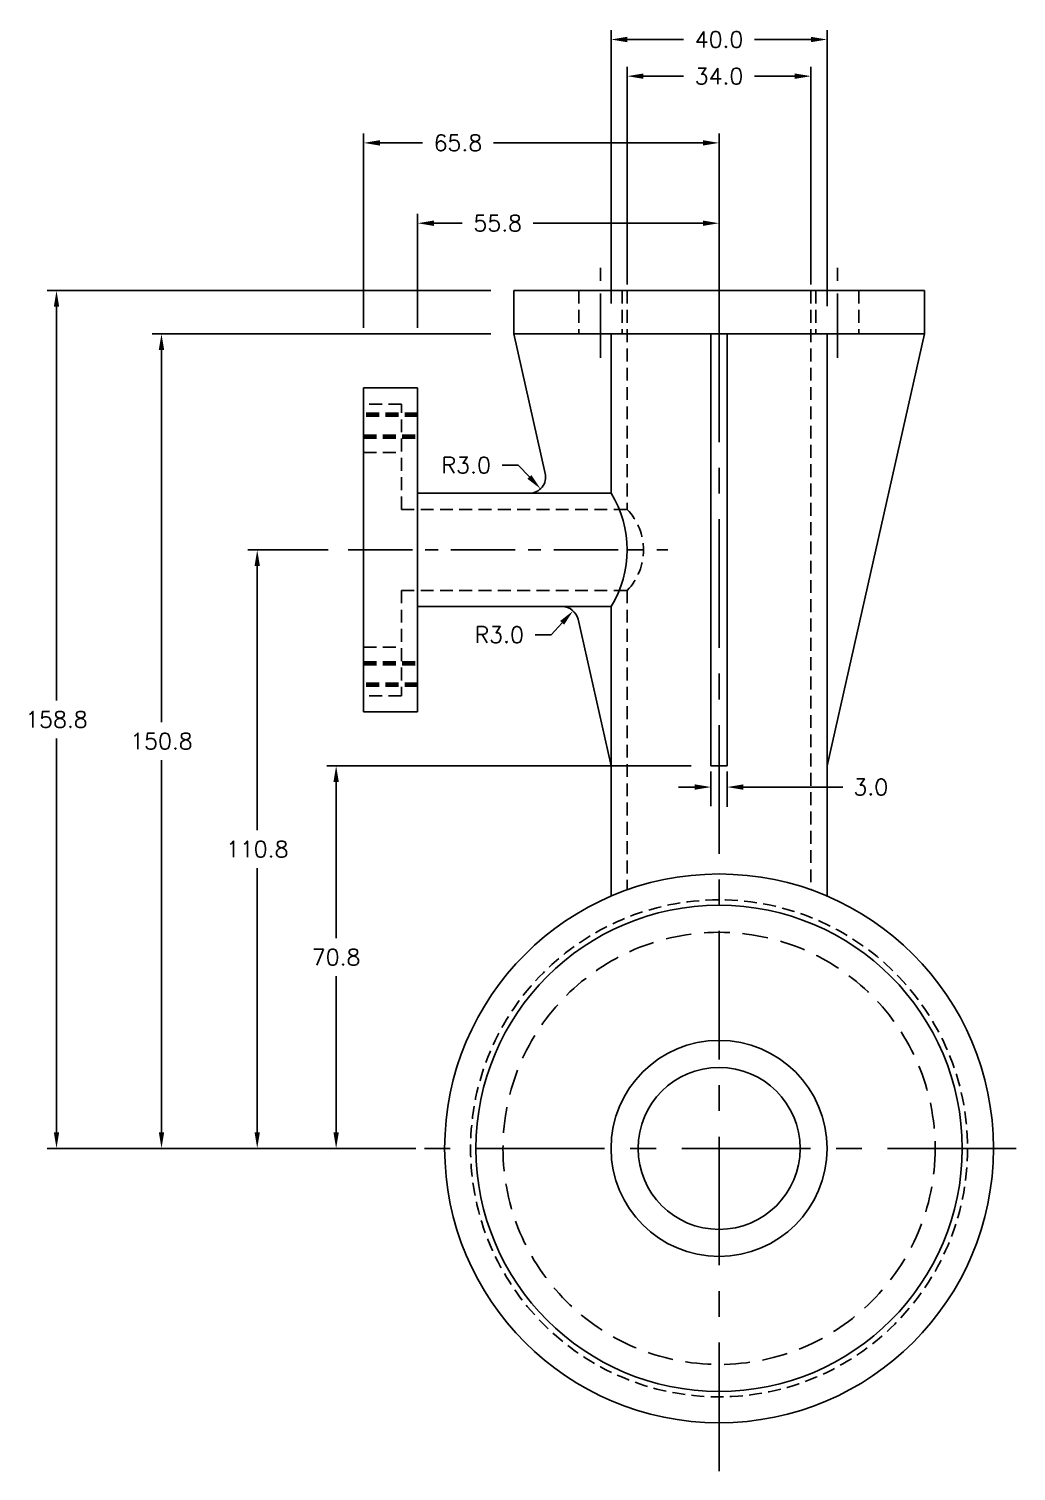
# Model space of a CAD drawing. Header units: millimetres. Extents: x -184 to 583, y -39 to 500.
# Drawn here: x 400.3 to 583.1, y 14.1 to 281.1 of the extents above; entities that cross this region are included whole.
import ezdxf

# ---------------------------------------------------------------- set-up
doc = ezdxf.new("R2010")
doc.units = ezdxf.units.MM
doc.header["$LTSCALE"] = 0.75
doc.linetypes.add('CENTER', pattern=[50.8, 31.75, -6.35, 6.35, -6.35])
doc.linetypes.add('HIDDEN', pattern=[9.525, 6.35, -3.175])
doc.layers.add('Center', color=7, linetype='CENTER')
doc.layers.add('Hidden', color=7, linetype='HIDDEN')
doc.styles.get("Standard").update_dxf_attribs({"font": 'simplex.shx'})
doc.dimstyles.new('mmDimStyle', dxfattribs={"dimtxt": 3, "dimasz": 3, "dimexe": 1.75, "dimexo": 1.125, "dimgap": 2, "dimtad": 0, "dimtih": 1, "dimtoh": 1, "dimdec": 1, "dimzin": 1, "dimdsep": 46, "dimtxsty": 'Standard', "dimcen": 3, "dimadec": 0, "dimazin": 0, "dimtfac": 1, "dimtdec": 1, "dimtofl": 0, "dimtmove": 0, "dimatfit": 3, "dimfxl": 1, "dimarcsym": 0})

# ---------------------------------------------------------------- blocks, each defined once
blk = doc.blocks.new('*D29')
at = {"color": 0, "lineweight": -2, "transparency": 16777216}
for p, q in [((522.9, 144.63), (455.45, 144.63)), ((471.96, 73.83), (455.45, 73.83))]:
    blk.add_line(p, q, dxfattribs=at)
at = {"color": 0, "linetype": 'Continuous', "lineweight": -2, "transparency": 16777216}
for p, q in [((457.2, 141.63), (457.2, 112.73)), ((457.2, 76.83), (457.2, 105.73))]:
    blk.add_line(p, q, dxfattribs=at)
at = {"color": 0, "transparency": 16777216}
for points in [[(456.7, 141.63), (457.7, 141.63), (457.2, 144.63)], [(456.7, 76.83), (457.7, 76.83), (457.2, 73.83)]]:
    blk.add_solid(points, dxfattribs=at)
at = {"layer": 'Defpoints', "color": 0, "transparency": 16777216}
for p in [(457.2, 144.63), (524.02, 144.63), (473.09, 73.83)]:
    blk.add_point(p, dxfattribs=at)
at = {"color": 0, "transparency": 16777216, "insert": (457.2, 109.23), "char_height": 3, "attachment_point": 5}
blk.add_mtext('70.8', dxfattribs=at)
blk = doc.blocks.new('*D30')
at = {"color": 0, "lineweight": -2, "transparency": 16777216}
for p, q in [((455.74, 184.63), (440.84, 184.63)), ((471.96, 73.83), (440.84, 73.83))]:
    blk.add_line(p, q, dxfattribs=at)
at = {"color": 0, "linetype": 'Continuous', "lineweight": -2, "transparency": 16777216}
for p, q in [((442.59, 181.63), (442.59, 132.73)), ((442.59, 76.83), (442.59, 125.73))]:
    blk.add_line(p, q, dxfattribs=at)
at = {"color": 0, "transparency": 16777216}
for points in [[(442.09, 181.63), (443.09, 181.63), (442.59, 184.63)], [(442.09, 76.83), (443.09, 76.83), (442.59, 73.83)]]:
    blk.add_solid(points, dxfattribs=at)
at = {"layer": 'Defpoints', "color": 0, "transparency": 16777216}
for p in [(442.59, 184.63), (456.87, 184.63), (473.09, 73.83)]:
    blk.add_point(p, dxfattribs=at)
at = {"color": 0, "transparency": 16777216, "insert": (442.59, 129.23), "char_height": 3, "attachment_point": 5}
blk.add_mtext('110.8', dxfattribs=at)
blk = doc.blocks.new('*D31')
at = {"color": 0, "lineweight": -2, "transparency": 16777216}
for p, q in [((485.82, 224.63), (423.12, 224.63)), ((471.96, 73.83), (423.12, 73.83))]:
    blk.add_line(p, q, dxfattribs=at)
at = {"color": 0, "linetype": 'Continuous', "lineweight": -2, "transparency": 16777216}
for p, q in [((424.87, 221.63), (424.87, 152.73)), ((424.87, 76.83), (424.87, 145.73))]:
    blk.add_line(p, q, dxfattribs=at)
at = {"color": 0, "transparency": 16777216}
for points in [[(424.37, 221.63), (425.37, 221.63), (424.87, 224.63)], [(424.37, 76.83), (425.37, 76.83), (424.87, 73.83)]]:
    blk.add_solid(points, dxfattribs=at)
at = {"layer": 'Defpoints', "color": 0, "transparency": 16777216}
for p in [(424.87, 224.63), (486.94, 224.63), (473.09, 73.83)]:
    blk.add_point(p, dxfattribs=at)
at = {"color": 0, "transparency": 16777216, "insert": (424.87, 149.23), "char_height": 3, "attachment_point": 5}
blk.add_mtext('150.8', dxfattribs=at)
blk = doc.blocks.new('*D32')
at = {"color": 0, "lineweight": -2, "transparency": 16777216}
for p, q in [((485.82, 232.63), (403.68, 232.63)), ((471.05, 73.83), (403.68, 73.83))]:
    blk.add_line(p, q, dxfattribs=at)
at = {"color": 0, "linetype": 'Continuous', "lineweight": -2, "transparency": 16777216}
for p, q in [((405.43, 229.63), (405.43, 156.73)), ((405.43, 76.83), (405.43, 149.73))]:
    blk.add_line(p, q, dxfattribs=at)
at = {"color": 0, "transparency": 16777216}
for points in [[(404.93, 229.63), (405.93, 229.63), (405.43, 232.63)], [(404.93, 76.83), (405.93, 76.83), (405.43, 73.83)]]:
    blk.add_solid(points, dxfattribs=at)
at = {"layer": 'Defpoints', "color": 0, "transparency": 16777216}
for p in [(405.43, 232.63), (486.94, 232.63), (472.17, 73.83)]:
    blk.add_point(p, dxfattribs=at)
at = {"color": 0, "transparency": 16777216, "insert": (405.43, 153.23), "char_height": 3, "attachment_point": 5}
blk.add_mtext('158.8', dxfattribs=at)
blk = doc.blocks.new('*D33')
at = {"color": 0, "lineweight": -2, "ltscale": 0.5, "transparency": 16777216}
for p, q in [((472.29, 225.76), (472.29, 246.86)), ((528.09, 225.76), (528.09, 246.86))]:
    blk.add_line(p, q, dxfattribs=at)
at = {"color": 0, "linetype": 'Continuous', "lineweight": -2, "ltscale": 0.5, "transparency": 16777216}
for p, q in [((475.29, 245.11), (480.54, 245.11)), ((525.09, 245.11), (493.69, 245.11))]:
    blk.add_line(p, q, dxfattribs=at)
at = {"color": 0, "ltscale": 0.5, "transparency": 16777216}
for points in [[(475.29, 245.61), (475.29, 244.61), (472.29, 245.11)], [(525.09, 245.61), (525.09, 244.61), (528.09, 245.11)]]:
    blk.add_solid(points, dxfattribs=at)
at = {"layer": 'Defpoints', "color": 0, "ltscale": 0.5, "transparency": 16777216}
for p in [(472.29, 245.11), (472.29, 224.63), (528.09, 224.63)]:
    blk.add_point(p, dxfattribs=at)
at = {"color": 0, "ltscale": 0.5, "transparency": 16777216, "insert": (487.12, 245.11), "char_height": 3, "attachment_point": 5}
blk.add_mtext('55.8', dxfattribs=at)
blk = doc.blocks.new('*D34')
at = {"color": 0, "lineweight": -2, "ltscale": 0.5, "transparency": 16777216}
for p, q in [((462.29, 225.76), (462.29, 261.73)), ((528.09, 225.76), (528.09, 261.73))]:
    blk.add_line(p, q, dxfattribs=at)
at = {"color": 0, "linetype": 'Continuous', "lineweight": -2, "ltscale": 0.5, "transparency": 16777216}
for p, q in [((465.29, 259.98), (473.17, 259.98)), ((525.09, 259.98), (486.31, 259.98))]:
    blk.add_line(p, q, dxfattribs=at)
at = {"color": 0, "ltscale": 0.5, "transparency": 16777216}
for points in [[(465.29, 260.48), (465.29, 259.48), (462.29, 259.98)], [(525.09, 260.48), (525.09, 259.48), (528.09, 259.98)]]:
    blk.add_solid(points, dxfattribs=at)
at = {"layer": 'Defpoints', "color": 0, "ltscale": 0.5, "transparency": 16777216}
for p in [(462.29, 259.98), (462.29, 224.63), (528.09, 224.63)]:
    blk.add_point(p, dxfattribs=at)
at = {"color": 0, "ltscale": 0.5, "transparency": 16777216, "insert": (479.74, 259.98), "char_height": 3, "attachment_point": 5}
blk.add_mtext('65.8', dxfattribs=at)
blk = doc.blocks.new('*D36')
at = {"color": 0, "linetype": 'Continuous', "lineweight": -2, "ltscale": 0.5, "transparency": 16777216}
for p, q in [((497.03, 168.92), (499.05, 171.13)), ((494.03, 168.92), (497.03, 168.92))]:
    blk.add_line(p, q, dxfattribs=at)
at = {"color": 0, "ltscale": 0.5, "transparency": 16777216}
blk.add_solid([(498.68, 171.47), (499.42, 170.8), (501.07, 173.35)], dxfattribs=at)
at = {"layer": 'Defpoints', "color": 0, "ltscale": 0.5, "transparency": 16777216}
for p in [(499.05, 171.13), (501.07, 173.35)]:
    blk.add_point(p, dxfattribs=at)
at = {"color": 0, "ltscale": 0.5, "transparency": 16777216, "insert": (487.39, 168.92), "char_height": 3, "attachment_point": 5}
blk.add_mtext('R3.0', dxfattribs=at)
blk = doc.blocks.new('*D38')
at = {"color": 0, "linetype": 'Continuous', "lineweight": -2, "ltscale": 0.5, "transparency": 16777216}
for p, q in [((487.92, 200.32), (490.92, 200.32)), ((490.92, 200.32), (492.98, 198.13))]:
    blk.add_line(p, q, dxfattribs=at)
at = {"color": 0, "ltscale": 0.5, "transparency": 16777216}
blk.add_solid([(493.34, 198.48), (492.61, 197.79), (495.03, 195.95)], dxfattribs=at)
at = {"layer": 'Defpoints', "color": 0, "ltscale": 0.5, "transparency": 16777216}
for p in [(492.98, 198.13), (495.03, 195.95)]:
    blk.add_point(p, dxfattribs=at)
at = {"color": 0, "ltscale": 0.5, "transparency": 16777216, "insert": (481.28, 200.32), "char_height": 3, "attachment_point": 5}
blk.add_mtext('R3.0', dxfattribs=at)
blk = doc.blocks.new('*D39')
at = {"color": 0, "lineweight": -2, "ltscale": 0.5, "transparency": 16777216}
for p, q in [((529.59, 141.82), (529.59, 142.47)), ((526.59, 139.59), (526.59, 138.97))]:
    blk.add_line(p, q, dxfattribs=at)
at = {"color": 0, "linetype": 'Continuous', "lineweight": -2, "ltscale": 0.5, "transparency": 16777216}
for p, q in [((523.59, 140.72), (520.59, 140.72)), ((532.59, 140.72), (551.03, 140.72))]:
    blk.add_line(p, q, dxfattribs=at)
at = {"color": 0, "ltscale": 0.5, "transparency": 16777216}
for points in [[(523.59, 141.22), (523.59, 140.22), (526.59, 140.72)], [(532.59, 141.22), (532.59, 140.22), (529.59, 140.72)]]:
    blk.add_solid(points, dxfattribs=at)
at = {"layer": 'Defpoints', "color": 0, "ltscale": 0.5, "transparency": 16777216}
for p in [(526.59, 140.72), (529.59, 140.72), (529.59, 140.7)]:
    blk.add_point(p, dxfattribs=at)
at = {"color": 0, "ltscale": 0.5, "transparency": 16777216, "insert": (556.17, 140.72), "char_height": 3, "attachment_point": 5}
blk.add_mtext('3.0', dxfattribs=at)
blk = doc.blocks.new('*D41')
at = {"color": 0, "lineweight": -2, "ltscale": 0.5, "transparency": 16777216}
for p, q in [((508.09, 230.22), (508.09, 280.87)), ((548.09, 229.78), (548.09, 280.87))]:
    blk.add_line(p, q, dxfattribs=at)
at = {"color": 0, "linetype": 'Continuous', "lineweight": -2, "ltscale": 0.5, "transparency": 16777216}
for p, q in [((511.09, 279.12), (521.52, 279.12)), ((545.09, 279.12), (534.66, 279.12))]:
    blk.add_line(p, q, dxfattribs=at)
at = {"color": 0, "ltscale": 0.5, "transparency": 16777216}
for points in [[(511.09, 279.62), (511.09, 278.62), (508.09, 279.12)], [(545.09, 279.62), (545.09, 278.62), (548.09, 279.12)]]:
    blk.add_solid(points, dxfattribs=at)
at = {"layer": 'Defpoints', "color": 0, "ltscale": 0.5, "transparency": 16777216}
for p in [(508.09, 279.12), (508.09, 229.1), (548.09, 228.65)]:
    blk.add_point(p, dxfattribs=at)
at = {"color": 0, "ltscale": 0.5, "transparency": 16777216, "insert": (528.09, 279.12), "char_height": 3, "attachment_point": 5}
blk.add_mtext('40.0', dxfattribs=at)
blk = doc.blocks.new('*D42')
at = {"color": 0, "lineweight": -2, "ltscale": 0.5, "transparency": 16777216}
for p, q in [((511.09, 233.76), (511.09, 274.08)), ((545.09, 233.76), (545.09, 274.08))]:
    blk.add_line(p, q, dxfattribs=at)
at = {"color": 0, "linetype": 'Continuous', "lineweight": -2, "ltscale": 0.5, "transparency": 16777216}
for p, q in [((514.09, 272.33), (521.52, 272.33)), ((542.09, 272.33), (534.66, 272.33))]:
    blk.add_line(p, q, dxfattribs=at)
at = {"color": 0, "ltscale": 0.5, "transparency": 16777216}
for points in [[(514.09, 272.83), (514.09, 271.83), (511.09, 272.33)], [(542.09, 272.83), (542.09, 271.83), (545.09, 272.33)]]:
    blk.add_solid(points, dxfattribs=at)
at = {"layer": 'Defpoints', "color": 0, "ltscale": 0.5, "transparency": 16777216}
for p in [(545.09, 272.33), (511.09, 232.63), (545.09, 232.63)]:
    blk.add_point(p, dxfattribs=at)
at = {"color": 0, "ltscale": 0.5, "transparency": 16777216, "insert": (528.09, 272.33), "char_height": 3, "attachment_point": 5}
blk.add_mtext('34.0', dxfattribs=at)

msp = doc.modelspace()

# ---------------------------------------------------------------- linework, layer by layer
at = {"ltscale": 0.5}
for p, q in [((490.09, 224.63), (490.09, 232.63)), ((490.09, 232.63), (528.09, 232.63)), ((566.09, 232.63), (528.09, 232.63)), ((566.09, 224.63), (566.09, 232.63)), ((495.9, 198.79), (490.09, 224.63)), ((508.09, 224.63), (508.09, 195.13)), ((548.09, 224.63), (548.09, 120.53)), ((548.09, 144.63), (566.09, 224.63)), ((472.29, 214.63), (462.29, 214.63)), ((462.29, 214.63), (462.29, 184.63)), ((472.29, 214.63), (472.29, 184.63)), ((472.29, 195.13), (492.98, 195.13)), ((492.98, 195.13), (508.09, 195.13)), ((462.29, 154.63), (462.29, 184.63)), ((472.29, 154.63), (472.29, 184.63)), ((511.09, 184.63), (514.09, 184.63)), ((472.29, 174.13), (499.05, 174.13)), ((499.05, 174.13), (508.09, 174.13)), ((508.09, 174.13), (508.09, 120.53)), ((508.09, 144.63), (501.98, 171.79)), ((472.29, 154.63), (462.29, 154.63)), ((526.59, 143.63), (526.59, 137.16)), ((529.59, 143.63), (529.59, 137.08))]:
    msp.add_line(p, q, dxfattribs=at)
for p, q in [((490.09, 224.63), (528.09, 224.63)), ((526.59, 144.63), (526.59, 224.63)), ((566.09, 224.63), (528.09, 224.63)), ((529.59, 144.63), (529.59, 224.63)), ((526.59, 144.63), (528.09, 144.63)), ((529.59, 144.63), (528.09, 144.63))]:
    msp.add_line(p, q)
for radius in [50.8, 45, 20, 15]:
    msp.add_circle((528.09, 73.83), radius)
for centre, radius, start, end in [((492.98, 198.13), 3, 270, 12.6804), ((491.21, 184.63), 19.88, 328.1092, 31.8908), ((499.05, 171.13), 3, 12.6804, 90)]:
    msp.add_arc(centre, radius, start, end, dxfattribs=at)
at = {"layer": 'Center'}
for p, q in [((528.09, 14.08), (528.09, 240.86)), ((583.09, 73.83), (473.09, 73.83))]:
    msp.add_line(p, q, dxfattribs=at)
at = {"layer": 'Center', "ltscale": 0.5}
for p, q in [((506.15, 220.17), (506.15, 237.09)), ((549.99, 220.17), (549.99, 237.09)), ((459.4, 184.63), (518.58, 184.63))]:
    msp.add_line(p, q, dxfattribs=at)
at = {"layer": 'Hidden', "ltscale": 0.5}
for p, q in [((502.15, 232.63), (502.15, 224.63)), ((510.15, 232.63), (510.15, 224.63)), ((511.09, 232.63), (511.09, 192.13)), ((545.09, 232.63), (545.09, 121.71)), ((545.99, 232.63), (545.99, 224.63)), ((553.99, 232.63), (553.99, 224.63)), ((469.29, 211.63), (462.29, 211.63)), ((469.29, 192.13), (469.29, 211.63)), ((462.29, 202.63), (469.29, 202.63)), ((469.29, 192.13), (511.09, 192.13)), ((469.29, 177.13), (511.09, 177.13)), ((469.29, 177.13), (469.29, 157.63)), ((511.09, 177.13), (511.09, 121.71)), ((462.29, 166.63), (469.29, 166.63)), ((469.29, 157.63), (462.29, 157.63))]:
    msp.add_line(p, q, dxfattribs=at)
at = {"layer": 'Hidden', "lineweight": 211, "ltscale": 0.5}
for p, q in [((472.29, 209.63), (462.29, 209.63)), ((462.29, 205.63), (472.29, 205.63)), ((462.29, 163.63), (472.29, 163.63)), ((472.29, 159.63), (462.29, 159.63))]:
    msp.add_line(p, q, dxfattribs=at)
at = {"layer": 'Hidden', "ltscale": 0.5}
msp.add_circle((528.09, 73.83), 46, dxfattribs=at)
at = {"layer": 'Hidden'}
msp.add_circle((528.09, 73.83), 40, dxfattribs=at)
at = {"layer": 'Hidden', "ltscale": 0.5}
msp.add_arc((503.21, 184.63), 10.88, 316.3972, 43.6028, dxfattribs=at)

# ---------------------------------------------------------------- dimensions: what is measured, and where the dimension line sits
at = {"ltscale": 0.5}
for base, p1, p2, picture, middle in [((508.09, 279.12), (548.09, 228.65), (508.09, 229.1), '*D41', (528.09, 279.12)), ((462.29, 259.98), (528.09, 224.63), (462.29, 224.63), '*D34', (479.74, 259.98)), ((472.29, 245.11), (528.09, 224.63), (472.29, 224.63), '*D33', (487.12, 245.11)), ((529.59, 140.72), (526.59, 140.72), (529.59, 140.7), '*D39', (556.17, 140.72))]:
    dim = msp.add_linear_dim(base=base, p1=p1, p2=p2, dimstyle='mmDimStyle', dxfattribs=at)
    dim.commit()
    dim.dimension.update_dxf_attribs({"geometry": picture, "text_midpoint": middle, "dimtype": 160})
dim = msp.add_linear_dim(base=(545.09, 272.33), p1=(511.09, 232.63), p2=(545.09, 232.63), angle=0, dimstyle='mmDimStyle', dxfattribs=at)
dim.commit()
dim.dimension.update_dxf_attribs({"geometry": '*D42', "text_midpoint": (528.09, 272.33)})
for base, p1, p2, picture, middle in [((405.43, 232.63), (472.17, 73.83), (486.94, 232.63), '*D32', (405.43, 153.23)), ((424.87, 224.63), (473.09, 73.83), (486.94, 224.63), '*D31', (424.87, 149.23)), ((442.59, 184.63), (473.09, 73.83), (456.87, 184.63), '*D30', (442.59, 129.23))]:
    dim = msp.add_linear_dim(base=base, p1=p1, p2=p2, angle=90, dimstyle='mmDimStyle')
    dim.commit()
    dim.dimension.update_dxf_attribs({"geometry": picture, "text_midpoint": middle})
for center, mpoint, picture, middle in [((492.98, 198.13), (495.03, 195.95), '*D38', (481.28, 200.32)), ((499.05, 171.13), (501.07, 173.35), '*D36', (487.39, 168.92))]:
    dim = msp.add_radius_dim(center=center, mpoint=mpoint, dimstyle='mmDimStyle', dxfattribs=at)
    dim.commit()
    dim.dimension.update_dxf_attribs({"geometry": picture, "text_midpoint": middle, "dimtype": 164})
dim = msp.add_linear_dim(base=(457.2, 144.63), p1=(473.09, 73.83), p2=(524.02, 144.63), angle=90, dimstyle='mmDimStyle')
dim.commit()
dim.dimension.update_dxf_attribs({"geometry": '*D29', "text_midpoint": (457.2, 109.23), "dimtype": 160})

doc.saveas('drawing.dxf')
